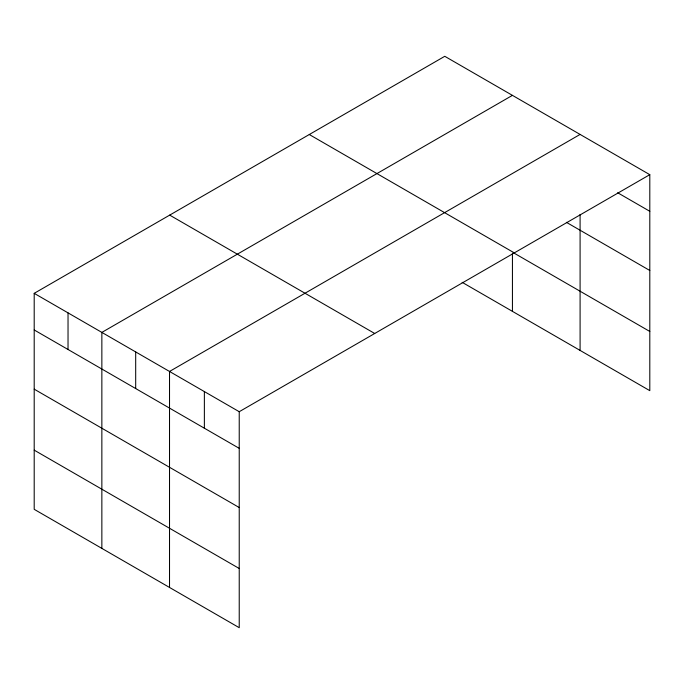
<?xml version="1.0" encoding="UTF-8"?>
<svg xmlns="http://www.w3.org/2000/svg" width="684" height="684" viewBox="0 0 684 684"><rect width="100%" height="100%" fill="white"/><g stroke="black" fill="none" stroke-linecap="round" stroke-linejoin="round"><path stroke-width="1.03" d="M34.2 293.342L239.229 411.708L239.229 627.698L34.2 509.332L34.2 293.342L444.771 56.302L649.8 174.668L649.8 390.658L462.145 282.321M512.436 95.358L101.856 332.407L101.856 548.388M580.092 134.423L169.521 371.463L169.521 587.453M239.229 411.708L649.8 174.668M617.695 192.76L649.8 211.296M566.378 222.317L649.8 270.488M309.288 134.526L514.308 252.892M513.342 252.687L649.8 331.466M169.692 215.118L374.712 333.484M34.2 329.962L239.229 448.336M34.2 389.153L239.229 507.528M34.2 450.14L239.229 568.507M580.092 214.383L580.092 350.413M512.436 253.217L512.436 311.348M204.371 391.59L204.371 428.21M135.688 351.935L135.688 388.555M68.032 312.87L68.032 349.498"/></g></svg>
